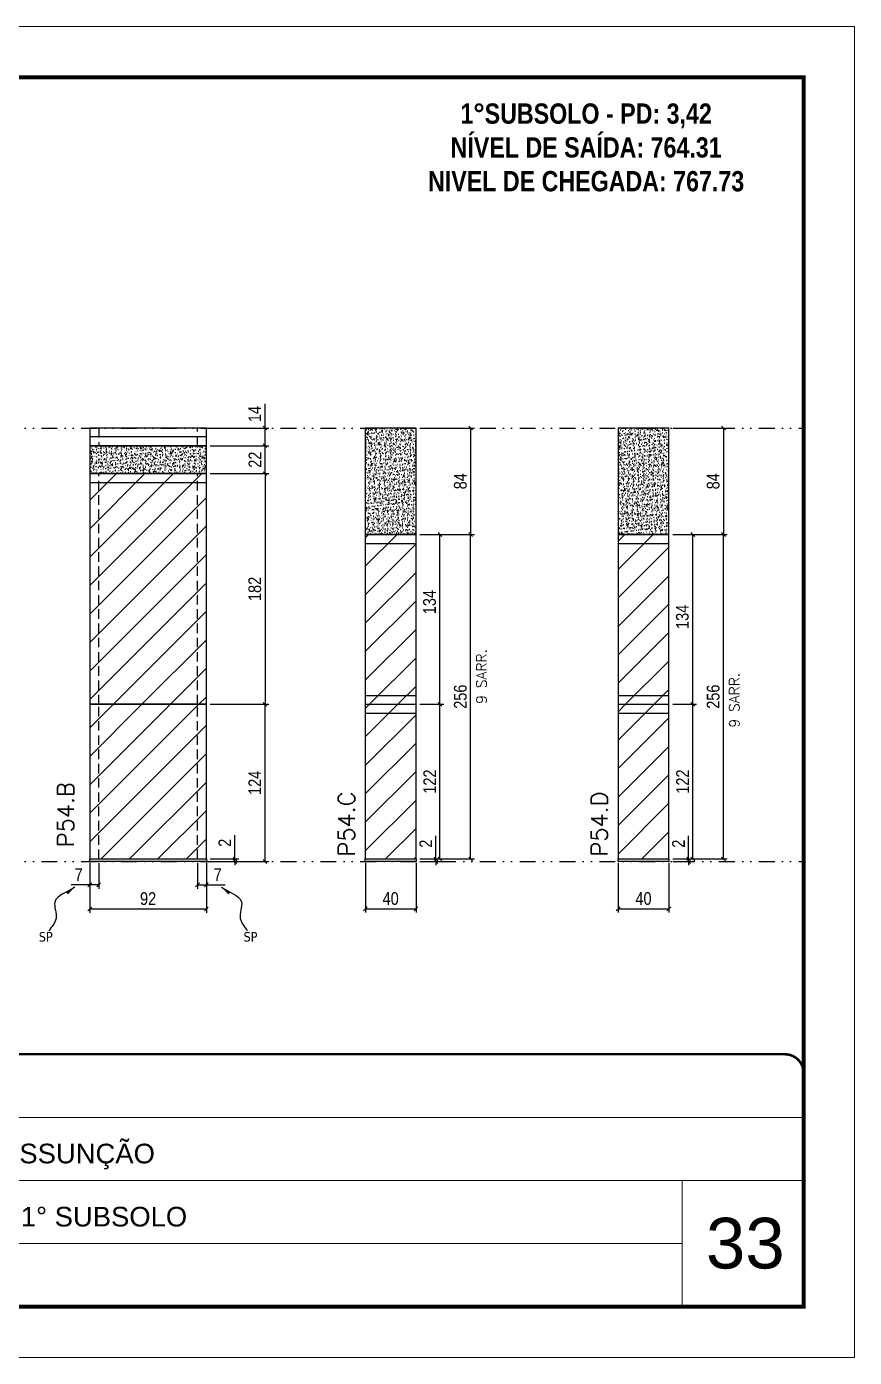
# Model space of a CAD drawing. Extents: x 2102 to 8383, y -13264 to 2718.
# Drawn here: x 2934 to 3587, y -7521 to -6471 of the extents above; entities that cross this region are included whole.
import ezdxf

# ---------------------------------------------------------------- set-up
doc = ezdxf.new("R2010")
doc.units = 0
for name, pattern in [('CONTINUO', [0]), ('DASHED', [0.75, 0.5, -0.25]), ('DIVIDE2', [0.625, 0.25, -0.125, 0, -0.125, 0, -0.125]), ('HIDDEN', [0.375, 0.25, -0.125])]:
    doc.linetypes.add(name, pattern=pattern)
for name, color, linetype, lineweight in [('CARIMBO', 255, 'Continuous', 9), ('Folhas', 255, 'Continuous', 9), ('Hachura', 251, 'Continuous', 9), ('SARRAFO DE PRESSAO', 251, 'DASHED', 9), ('Texto Seção', 7, 'Continuous', 15)]:
    doc.layers.add(name, color=color, linetype=linetype, lineweight=lineweight)
for name, color, linetype in [('COTA', 241, 'Continuous'), ('NOMENCLATURA', 7, 'Continuous'), ('Nível', 160, 'Continuous'), ('Painéis', 200, 'Continuous'), ('SARR_2.2x7', 40, 'Continuous'), ('Sarrafo de Pressão', 42, 'HIDDEN'), ('texto', 7, 'Continuous')]:
    doc.layers.add(name, color=color, linetype=linetype)
doc.styles.add('ARIAL', font='arial.ttf')
doc.styles.add('COTA TECNICA', font='techl___.ttf', dxfattribs={"height": 10})
doc.styles.add('COTA TECNICA-50', font='techl___.ttf', dxfattribs={"height": 10})
doc.styles.add('REGUA-120', font='ROMANS.shx', dxfattribs={"height": 15})
doc.styles.add('ROMANC', font='techb___.ttf', dxfattribs={"height": 2.5})
doc.styles.add('ROMANS', font='romans.shx')
doc.styles.get("Standard").update_dxf_attribs({"font": 'arial.ttf'})
doc.dimstyles.new('COTA PAINEL-50', dxfattribs={"dimtxt": 10, "dimasz": 3, "dimexe": 3, "dimexo": 3, "dimgap": 3, "dimtad": 1, "dimdec": 1, "dimzin": 12, "dimdsep": 46, "dimtxsty": 'COTA TECNICA-50', "dimblk1": 'OBLIQUE', "dimblk2": 'OBLIQUE', "dimsah": 1, "dimcen": 0.9, "dimclrd": 4, "dimclre": 4, "dimclrt": 240, "dimadec": 1, "dimazin": 3, "dimtfac": 1, "dimtdec": 1, "dimtmove": 0, "dimatfit": 3, "dimfxl": 1, "dimtolj": 1, "dimtzin": 12, "dimarcsym": 0})
doc.dimstyles.new('PAINEL', dxfattribs={"dimtxt": 10, "dimasz": 3, "dimexe": 3, "dimexo": 3, "dimgap": 3, "dimtad": 1, "dimdec": 1, "dimzin": 12, "dimdsep": 46, "dimtxsty": 'COTA TECNICA', "dimblk1": 'OBLIQUE', "dimblk2": 'OBLIQUE', "dimsah": 1, "dimcen": 0.9, "dimclrd": 4, "dimclre": 4, "dimclrt": 240, "dimadec": 1, "dimazin": 3, "dimtfac": 1, "dimtdec": 1, "dimtmove": 0, "dimatfit": 3, "dimfxl": 1, "dimtolj": 1, "dimtzin": 12, "dimarcsym": 0})
doc.dimstyles.get("Standard").update_dxf_attribs({"dimtxt": 0.18, "dimasz": 0.18, "dimexe": 0.18, "dimexo": 0.0625, "dimgap": 0.09, "dimtad": 0, "dimtih": 1, "dimtoh": 1, "dimdec": 4, "dimzin": 0, "dimdsep": 46, "dimtxsty": 'Standard', "dimcen": 0.09, "dimadec": 0, "dimazin": 0, "dimtfac": 1, "dimtdec": 4, "dimtofl": 0, "dimtmove": 0, "dimatfit": 3, "dimfxl": 1, "dimtolj": 1, "dimtzin": 0, "dimarcsym": 0})
pattern_1 = [(45, (-128503.716, -32522.603), (-11.2253202, 11.2253202), [])]

# ---------------------------------------------------------------- blocks, each defined once
blk = doc.blocks.new('9999999999')
at = {"color": 30, "linetype": 'CONTINUO'}
for p, q in [((98564.6, 34379.6), (99584, 34379.6)), ((98564.6, 34329.8), (99488, 34329.8)), ((99584, 34329.8), (99488, 34329.8)), ((99488, 34329.8), (99488, 34230.2)), ((98564.6, 34280), (99488, 34280))]:
    blk.add_line(p, q, dxfattribs=at)
at = {"color": 30, "linetype": 'CONTINUO', "const_width": 2}
blk.add_lwpolyline([(99584, 34230.2), (99584, 34414.4, 0.414214), (99569, 34429.4), (98229, 34429.4, 0.414214), (98214, 34414.4), (98214, 34245.2, 0.414214), (98229, 34230.2), (99584, 34230.2)], format="xyb", dxfattribs=at)
at = {"layer": 'Folhas'}
blk.add_lwpolyline([(98139, 34190.2), (99624, 34190.2), (99624, 35240.2), (98139, 35240.2)], close=True, dxfattribs=at)
at = {"layer": 'Folhas', "color": 30, "const_width": 3}
blk.add_lwpolyline([(98214, 34230.2), (99584, 34230.2), (99584, 35200.2), (98214, 35200.2)], close=True, dxfattribs=at)
at = {"color": 7, "linetype": 'Continuous', "ltscale": 5, "style": 'ARIAL'}
for s, p in [('HOSPITAL ASSUNÇÃO', (98837.7, 34343.3)), ('TRECHO 3 - 1° SUBSOLO', (98837.7, 34293.5))]:
    blk.add_text(s, height=15.483, dxfattribs=at).set_placement(p)
blk = doc.blocks.new('_Oblique')
at = {"color": 0, "linetype": 'ByBlock', "lineweight": -2}
blk.add_line((-0.5, -0.5), (0.5, 0.5), dxfattribs=at)
blk = doc.blocks.new('*D334')
at = {"layer": 'COTA', "color": 4, "lineweight": -2, "transparency": 16777216}
for p, q in [((2984, -7130.7), (2984, -7170.2)), ((3076, -7130.7), (3076, -7170.2)), ((2984, -7167.2), (3076, -7167.2))]:
    blk.add_line(p, q, dxfattribs=at)
at = {"layer": 'Defpoints', "color": 0, "transparency": 16777216}
for p in [(2984, -7127.7), (3076, -7127.7), (3076, -7167.2)]:
    blk.add_point(p, dxfattribs=at)
at = {"layer": 'COTA', "color": 4, "lineweight": -2, "transparency": 16777216, "xscale": 3, "yscale": 3, "zscale": 3, "rotation": 180}
blk.add_blockref('_Oblique', (2984, -7167.2), dxfattribs=at)
at = {"layer": 'COTA', "color": 4, "lineweight": -2, "transparency": 16777216, "xscale": 3, "yscale": 3, "zscale": 3}
blk.add_blockref('_Oblique', (3076, -7167.2), dxfattribs=at)
at = {"layer": 'COTA', "color": 240, "transparency": 16777216, "insert": (3030, -7159.1), "char_height": 10, "attachment_point": 5, "style": 'COTA TECNICA'}
blk.add_mtext('\\A1;92', dxfattribs=at)
blk = doc.blocks.new('*D335')
at = {"layer": 'COTA', "color": 4, "lineweight": -2, "transparency": 16777216}
for p, q in [((3079, -6801.7), (3125.3, -6801.7)), ((3122.3, -6823.7), (3122.3, -6801.7)), ((3079, -6823.7), (3125.3, -6823.7))]:
    blk.add_line(p, q, dxfattribs=at)
at = {"layer": 'Defpoints', "color": 0, "transparency": 16777216}
for p in [(3076, -6801.7), (3122.3, -6801.7), (3076, -6823.7)]:
    blk.add_point(p, dxfattribs=at)
at = {"layer": 'COTA', "color": 4, "lineweight": -2, "transparency": 16777216, "xscale": 3, "yscale": 3, "zscale": 3}
for p, rotation in [((3122.3, -6801.7), 90), ((3122.3, -6823.7), 270)]:
    blk.add_blockref('_Oblique', p, dxfattribs=dict(at, rotation=rotation))
at = {"layer": 'COTA', "color": 240, "transparency": 16777216, "insert": (3114.3, -6812.7), "char_height": 10, "attachment_point": 5, "rotation": 90, "style": 'COTA TECNICA'}
blk.add_mtext('\\A1;22', dxfattribs=at)
blk = doc.blocks.new('*D309')
at = {"layer": 'COTA', "color": 4, "lineweight": -2, "transparency": 16777216}
for p, q in [((2984, -7132.7), (2984, -7151.2)), ((2991, -7130.7), (2991, -7151.2)), ((2984, -7148.2), (2969.3, -7148.2)), ((2991, -7148.2), (2984, -7148.2))]:
    blk.add_line(p, q, dxfattribs=at)
at = {"layer": 'Defpoints', "color": 0, "transparency": 16777216}
for p in [(2991, -7127.7), (2984, -7129.7), (2984, -7148.2)]:
    blk.add_point(p, dxfattribs=at)
at = {"layer": 'COTA', "color": 4, "lineweight": -2, "transparency": 16777216, "xscale": 3, "yscale": 3, "zscale": 3, "rotation": 180}
blk.add_blockref('_Oblique', (2984, -7148.2), dxfattribs=at)
at = {"layer": 'COTA', "color": 4, "lineweight": -2, "transparency": 16777216, "xscale": 3, "yscale": 3, "zscale": 3}
blk.add_blockref('_Oblique', (2991, -7148.2), dxfattribs=at)
at = {"layer": 'COTA', "color": 240, "transparency": 16777216, "insert": (2975.2, -7140.2), "char_height": 10, "attachment_point": 5, "style": 'COTA TECNICA-50'}
blk.add_mtext('\\A1;7', dxfattribs=at)
blk = doc.blocks.new('*D310')
at = {"layer": 'COTA', "color": 4, "lineweight": -2, "transparency": 16777216}
for p, q in [((3069, -7130.7), (3069, -7151.2)), ((3076, -7132.7), (3076, -7151.2)), ((3069, -7148.2), (3076, -7148.2)), ((3076, -7148.2), (3090.8, -7148.2))]:
    blk.add_line(p, q, dxfattribs=at)
at = {"layer": 'Defpoints', "color": 0, "transparency": 16777216}
for p in [(3069, -7127.7), (3076, -7129.7), (3076, -7148.2)]:
    blk.add_point(p, dxfattribs=at)
at = {"layer": 'COTA', "color": 4, "lineweight": -2, "transparency": 16777216, "xscale": 3, "yscale": 3, "zscale": 3, "rotation": 180}
blk.add_blockref('_Oblique', (3069, -7148.2), dxfattribs=at)
at = {"layer": 'COTA', "color": 4, "lineweight": -2, "transparency": 16777216, "xscale": 3, "yscale": 3, "zscale": 3}
blk.add_blockref('_Oblique', (3076, -7148.2), dxfattribs=at)
at = {"layer": 'COTA', "color": 240, "transparency": 16777216, "insert": (3084.9, -7140.2), "char_height": 10, "attachment_point": 5, "style": 'COTA TECNICA-50'}
blk.add_mtext('\\A1;7', dxfattribs=at)
blk = doc.blocks.new('*D311')
at = {"layer": 'COTA', "color": 4, "lineweight": -2, "transparency": 16777216}
for p, q in [((3079, -7005.7), (3125.3, -7005.7)), ((3122.3, -7129.7), (3122.3, -7005.7)), ((3079, -7129.7), (3125.3, -7129.7))]:
    blk.add_line(p, q, dxfattribs=at)
at = {"layer": 'Defpoints', "color": 0, "transparency": 16777216}
for p in [(3076, -7005.7), (3122.3, -7005.7), (3076, -7129.7)]:
    blk.add_point(p, dxfattribs=at)
at = {"layer": 'COTA', "color": 4, "lineweight": -2, "transparency": 16777216, "xscale": 3, "yscale": 3, "zscale": 3}
for p, rotation in [((3122.3, -7005.7), 90), ((3122.3, -7129.7), 270)]:
    blk.add_blockref('_Oblique', p, dxfattribs=dict(at, rotation=rotation))
at = {"layer": 'COTA', "color": 240, "transparency": 16777216, "insert": (3114.2, -7067.7), "char_height": 10, "attachment_point": 5, "rotation": 90, "style": 'COTA TECNICA-50'}
blk.add_mtext('\\A1;124', dxfattribs=at)
blk = doc.blocks.new('*D312')
at = {"layer": 'COTA', "color": 4, "lineweight": -2, "transparency": 16777216}
for p, q in [((3098.5, -7127.7), (3098.5, -7108.9)), ((3079, -7127.7), (3101.5, -7127.7)), ((3098.5, -7129.7), (3098.5, -7127.7)), ((3079, -7129.7), (3101.5, -7129.7)), ((3098.5, -7129.7), (3098.5, -7132.7))]:
    blk.add_line(p, q, dxfattribs=at)
at = {"layer": 'Defpoints', "color": 0, "transparency": 16777216}
for p in [(3076, -7127.7), (3076, -7129.7), (3098.5, -7129.7)]:
    blk.add_point(p, dxfattribs=at)
at = {"layer": 'COTA', "color": 4, "lineweight": -2, "transparency": 16777216, "xscale": 3, "yscale": 3, "zscale": 3}
for p, rotation in [((3098.5, -7127.7), 270), ((3098.5, -7129.7), 90)]:
    blk.add_blockref('_Oblique', p, dxfattribs=dict(at, rotation=rotation))
at = {"layer": 'COTA', "color": 240, "transparency": 16777216, "insert": (3090.5, -7115), "char_height": 10, "attachment_point": 5, "rotation": 90, "style": 'COTA TECNICA-50'}
blk.add_mtext('\\A1;2', dxfattribs=at)
blk = doc.blocks.new('*D313')
at = {"layer": 'COTA', "color": 4, "linetype": 'ByBlock', "lineweight": -2, "transparency": 16777216}
for p, q in [((3079, -6823.7), (3125.3, -6823.7)), ((3122.3, -6823.7), (3122.3, -7005.7)), ((3079, -7005.7), (3125.3, -7005.7))]:
    blk.add_line(p, q, dxfattribs=at)
at = {"layer": 'Defpoints', "color": 0, "linetype": 'ByBlock', "transparency": 16777216}
for p in [(3076, -6823.7), (3076, -7005.7), (3122.3, -7005.7)]:
    blk.add_point(p, dxfattribs=at)
at = {"layer": 'COTA', "color": 4, "linetype": 'ByBlock', "lineweight": -2, "transparency": 16777216, "xscale": 3, "yscale": 3, "zscale": 3}
for p, rotation in [((3122.3, -6823.7), 90), ((3122.3, -7005.7), 270)]:
    blk.add_blockref('_Oblique', p, dxfattribs=dict(at, rotation=rotation))
at = {"layer": 'COTA', "color": 240, "linetype": 'ByBlock', "transparency": 16777216, "insert": (3114.2, -6914.7), "char_height": 10, "attachment_point": 5, "rotation": 90, "style": 'COTA TECNICA'}
blk.add_mtext('\\A1;182', dxfattribs=at)
blk = doc.blocks.new('*D314')
at = {"layer": 'COTA', "color": 4, "lineweight": -2, "transparency": 16777216}
for p, q in [((3201.4, -7130.7), (3201.4, -7170.1)), ((3241.4, -7130.7), (3241.4, -7170.1)), ((3201.4, -7167.1), (3241.4, -7167.1))]:
    blk.add_line(p, q, dxfattribs=at)
at = {"layer": 'Defpoints', "color": 0, "transparency": 16777216}
for p in [(3201.4, -7127.7), (3241.4, -7127.7), (3241.4, -7167.1)]:
    blk.add_point(p, dxfattribs=at)
at = {"layer": 'COTA', "color": 4, "lineweight": -2, "transparency": 16777216, "xscale": 3, "yscale": 3, "zscale": 3, "rotation": 180}
blk.add_blockref('_Oblique', (3201.4, -7167.1), dxfattribs=at)
at = {"layer": 'COTA', "color": 4, "lineweight": -2, "transparency": 16777216, "xscale": 3, "yscale": 3, "zscale": 3}
blk.add_blockref('_Oblique', (3241.4, -7167.1), dxfattribs=at)
at = {"layer": 'COTA', "color": 240, "transparency": 16777216, "insert": (3221.4, -7159), "char_height": 10, "attachment_point": 5, "style": 'COTA TECNICA'}
blk.add_mtext('\\A1;40', dxfattribs=at)
blk = doc.blocks.new('*D315')
at = {"layer": 'COTA', "color": 4, "lineweight": -2, "transparency": 16777216}
for p, q in [((3257.1, -7127.7), (3257.1, -7109.6)), ((3244.4, -7127.7), (3260.1, -7127.7)), ((3257.1, -7129.7), (3257.1, -7127.7)), ((3244.4, -7129.7), (3260.1, -7129.7)), ((3257.1, -7129.7), (3257.1, -7132.7))]:
    blk.add_line(p, q, dxfattribs=at)
at = {"layer": 'Defpoints', "color": 0, "transparency": 16777216}
for p in [(3241.4, -7127.7), (3257.1, -7127.7), (3241.4, -7129.7)]:
    blk.add_point(p, dxfattribs=at)
at = {"layer": 'COTA', "color": 4, "lineweight": -2, "transparency": 16777216, "xscale": 3, "yscale": 3, "zscale": 3}
for p, rotation in [((3257.1, -7127.7), 270), ((3257.1, -7129.7), 90)]:
    blk.add_blockref('_Oblique', p, dxfattribs=dict(at, rotation=rotation))
at = {"layer": 'COTA', "color": 240, "transparency": 16777216, "insert": (3249.1, -7115.7), "char_height": 10, "attachment_point": 5, "rotation": 90, "style": 'COTA TECNICA-50'}
blk.add_mtext('\\A1;2', dxfattribs=at)
blk = doc.blocks.new('*D1063')
at = {"layer": 'COTA', "color": 4, "linetype": 'ByBlock', "lineweight": -2, "transparency": 16777216}
for p, q in [((3244.4, -6787.7), (3287.5, -6787.7)), ((3284.5, -6787.7), (3284.5, -6871.7)), ((3244.4, -6871.7), (3287.5, -6871.7))]:
    blk.add_line(p, q, dxfattribs=at)
at = {"layer": 'Defpoints', "color": 0, "linetype": 'ByBlock', "transparency": 16777216}
for p in [(3241.4, -6787.7), (3241.4, -6871.7), (3284.5, -6871.7)]:
    blk.add_point(p, dxfattribs=at)
at = {"layer": 'COTA', "color": 4, "linetype": 'ByBlock', "lineweight": -2, "transparency": 16777216, "xscale": 3, "yscale": 3, "zscale": 3}
for p, rotation in [((3284.5, -6787.7), 90), ((3284.5, -6871.7), 270)]:
    blk.add_blockref('_Oblique', p, dxfattribs=dict(at, rotation=rotation))
at = {"layer": 'COTA', "color": 240, "linetype": 'ByBlock', "transparency": 16777216, "insert": (3276.4, -6829.7), "char_height": 10, "attachment_point": 5, "rotation": 90, "style": 'COTA TECNICA'}
blk.add_mtext('\\A1;84', dxfattribs=at)
blk = doc.blocks.new('*D1064')
at = {"layer": 'COTA', "color": 4, "linetype": 'ByBlock', "lineweight": -2, "transparency": 16777216}
for p, q in [((3244.4, -6871.7), (3287.5, -6871.7)), ((3284.5, -7127.7), (3284.5, -6871.7)), ((3244.4, -7127.7), (3287.5, -7127.7))]:
    blk.add_line(p, q, dxfattribs=at)
at = {"layer": 'Defpoints', "color": 0, "linetype": 'ByBlock', "transparency": 16777216}
for p in [(3241.4, -6871.7), (3284.5, -6871.7), (3241.4, -7127.7)]:
    blk.add_point(p, dxfattribs=at)
at = {"layer": 'COTA', "color": 4, "linetype": 'ByBlock', "lineweight": -2, "transparency": 16777216, "xscale": 3, "yscale": 3, "zscale": 3}
for p, rotation in [((3284.5, -6871.7), 90), ((3284.5, -7127.7), 270)]:
    blk.add_blockref('_Oblique', p, dxfattribs=dict(at, rotation=rotation))
at = {"layer": 'COTA', "color": 240, "linetype": 'ByBlock', "transparency": 16777216, "insert": (3276.4, -6999.7), "char_height": 10, "attachment_point": 5, "rotation": 90, "style": 'COTA TECNICA'}
blk.add_mtext('\\A1;256', dxfattribs=at)
blk = doc.blocks.new('*D1065')
at = {"layer": 'COTA', "color": 4, "linetype": 'ByBlock', "lineweight": -2, "transparency": 16777216}
for p, q in [((3244.4, -7005.7), (3263.3, -7005.7)), ((3260.3, -7127.7), (3260.3, -7005.7)), ((3244.4, -7127.7), (3263.3, -7127.7))]:
    blk.add_line(p, q, dxfattribs=at)
at = {"layer": 'Defpoints', "color": 0, "linetype": 'ByBlock', "transparency": 16777216}
for p in [(3241.4, -7005.7), (3260.3, -7005.7), (3241.4, -7127.7)]:
    blk.add_point(p, dxfattribs=at)
at = {"layer": 'COTA', "color": 4, "linetype": 'ByBlock', "lineweight": -2, "transparency": 16777216, "xscale": 3, "yscale": 3, "zscale": 3}
for p, rotation in [((3260.3, -7005.7), 90), ((3260.3, -7127.7), 270)]:
    blk.add_blockref('_Oblique', p, dxfattribs=dict(at, rotation=rotation))
at = {"layer": 'COTA', "color": 240, "linetype": 'ByBlock', "transparency": 16777216, "insert": (3252.2, -7066.7), "char_height": 10, "attachment_point": 5, "rotation": 90, "style": 'COTA TECNICA'}
blk.add_mtext('\\A1;122', dxfattribs=at)
blk = doc.blocks.new('*D1066')
at = {"layer": 'COTA', "color": 4, "linetype": 'ByBlock', "lineweight": -2, "transparency": 16777216}
for p, q in [((3244.4, -6871.7), (3263.3, -6871.7)), ((3260.3, -7005.7), (3260.3, -6871.7)), ((3244.4, -7005.7), (3263.3, -7005.7))]:
    blk.add_line(p, q, dxfattribs=at)
at = {"layer": 'Defpoints', "color": 0, "linetype": 'ByBlock', "transparency": 16777216}
for p in [(3241.4, -6871.7), (3260.3, -6871.7), (3241.4, -7005.7)]:
    blk.add_point(p, dxfattribs=at)
at = {"layer": 'COTA', "color": 4, "linetype": 'ByBlock', "lineweight": -2, "transparency": 16777216, "xscale": 3, "yscale": 3, "zscale": 3}
for p, rotation in [((3260.3, -6871.7), 90), ((3260.3, -7005.7), 270)]:
    blk.add_blockref('_Oblique', p, dxfattribs=dict(at, rotation=rotation))
at = {"layer": 'COTA', "color": 240, "linetype": 'ByBlock', "transparency": 16777216, "insert": (3252.1, -6925.1), "char_height": 10, "attachment_point": 5, "rotation": 90, "style": 'COTA TECNICA'}
blk.add_mtext('\\A1;134', dxfattribs=at)
blk = doc.blocks.new('*D316')
at = {"layer": 'COTA', "color": 4, "lineweight": -2, "transparency": 16777216}
for p, q in [((3400.9, -7130.7), (3400.9, -7170.1)), ((3440.9, -7130.7), (3440.9, -7170.1)), ((3400.9, -7167.1), (3440.9, -7167.1))]:
    blk.add_line(p, q, dxfattribs=at)
at = {"layer": 'Defpoints', "color": 0, "transparency": 16777216}
for p in [(3400.9, -7127.7), (3440.9, -7127.7), (3440.9, -7167.1)]:
    blk.add_point(p, dxfattribs=at)
at = {"layer": 'COTA', "color": 4, "lineweight": -2, "transparency": 16777216, "xscale": 3, "yscale": 3, "zscale": 3, "rotation": 180}
blk.add_blockref('_Oblique', (3400.9, -7167.1), dxfattribs=at)
at = {"layer": 'COTA', "color": 4, "lineweight": -2, "transparency": 16777216, "xscale": 3, "yscale": 3, "zscale": 3}
blk.add_blockref('_Oblique', (3440.9, -7167.1), dxfattribs=at)
at = {"layer": 'COTA', "color": 240, "transparency": 16777216, "insert": (3420.9, -7159), "char_height": 10, "attachment_point": 5, "style": 'COTA TECNICA'}
blk.add_mtext('\\A1;40', dxfattribs=at)
blk = doc.blocks.new('*D317')
at = {"layer": 'COTA', "color": 4, "lineweight": -2, "transparency": 16777216}
for p, q in [((3456.5, -7127.7), (3456.5, -7109.6)), ((3443.9, -7127.7), (3459.5, -7127.7)), ((3456.5, -7129.7), (3456.5, -7127.7)), ((3443.9, -7129.7), (3459.5, -7129.7)), ((3456.5, -7129.7), (3456.5, -7132.7))]:
    blk.add_line(p, q, dxfattribs=at)
at = {"layer": 'Defpoints', "color": 0, "transparency": 16777216}
for p in [(3440.9, -7127.7), (3456.5, -7127.7), (3440.9, -7129.7)]:
    blk.add_point(p, dxfattribs=at)
at = {"layer": 'COTA', "color": 4, "lineweight": -2, "transparency": 16777216, "xscale": 3, "yscale": 3, "zscale": 3}
for p, rotation in [((3456.5, -7127.7), 270), ((3456.5, -7129.7), 90)]:
    blk.add_blockref('_Oblique', p, dxfattribs=dict(at, rotation=rotation))
at = {"layer": 'COTA', "color": 240, "transparency": 16777216, "insert": (3448.5, -7115.7), "char_height": 10, "attachment_point": 5, "rotation": 90, "style": 'COTA TECNICA-50'}
blk.add_mtext('\\A1;2', dxfattribs=at)
blk = doc.blocks.new('*D1067')
at = {"layer": 'COTA', "color": 4, "linetype": 'ByBlock', "lineweight": -2, "transparency": 16777216}
for p, q in [((3443.9, -6787.7), (3487, -6787.7)), ((3484, -6787.7), (3484, -6871.7)), ((3443.9, -6871.7), (3487, -6871.7))]:
    blk.add_line(p, q, dxfattribs=at)
at = {"layer": 'Defpoints', "color": 0, "linetype": 'ByBlock', "transparency": 16777216}
for p in [(3440.9, -6787.7), (3440.9, -6871.7), (3484, -6871.7)]:
    blk.add_point(p, dxfattribs=at)
at = {"layer": 'COTA', "color": 4, "linetype": 'ByBlock', "lineweight": -2, "transparency": 16777216, "xscale": 3, "yscale": 3, "zscale": 3}
for p, rotation in [((3484, -6787.7), 90), ((3484, -6871.7), 270)]:
    blk.add_blockref('_Oblique', p, dxfattribs=dict(at, rotation=rotation))
at = {"layer": 'COTA', "color": 240, "linetype": 'ByBlock', "transparency": 16777216, "insert": (3475.9, -6829.7), "char_height": 10, "attachment_point": 5, "rotation": 90, "style": 'COTA TECNICA'}
blk.add_mtext('\\A1;84', dxfattribs=at)
blk = doc.blocks.new('*D1068')
at = {"layer": 'COTA', "color": 4, "linetype": 'ByBlock', "lineweight": -2, "transparency": 16777216}
for p, q in [((3443.9, -6871.7), (3487, -6871.7)), ((3484, -7127.7), (3484, -6871.7)), ((3443.9, -7127.7), (3487, -7127.7))]:
    blk.add_line(p, q, dxfattribs=at)
at = {"layer": 'Defpoints', "color": 0, "linetype": 'ByBlock', "transparency": 16777216}
for p in [(3440.9, -6871.7), (3484, -6871.7), (3440.9, -7127.7)]:
    blk.add_point(p, dxfattribs=at)
at = {"layer": 'COTA', "color": 4, "linetype": 'ByBlock', "lineweight": -2, "transparency": 16777216, "xscale": 3, "yscale": 3, "zscale": 3}
for p, rotation in [((3484, -6871.7), 90), ((3484, -7127.7), 270)]:
    blk.add_blockref('_Oblique', p, dxfattribs=dict(at, rotation=rotation))
at = {"layer": 'COTA', "color": 240, "linetype": 'ByBlock', "transparency": 16777216, "insert": (3475.9, -6999.7), "char_height": 10, "attachment_point": 5, "rotation": 90, "style": 'COTA TECNICA'}
blk.add_mtext('\\A1;256', dxfattribs=at)
blk = doc.blocks.new('*D1069')
at = {"layer": 'COTA', "color": 4, "linetype": 'ByBlock', "lineweight": -2, "transparency": 16777216}
for p, q in [((3443.9, -7005.7), (3462.8, -7005.7)), ((3459.8, -7127.7), (3459.8, -7005.7)), ((3443.9, -7127.7), (3462.8, -7127.7))]:
    blk.add_line(p, q, dxfattribs=at)
at = {"layer": 'Defpoints', "color": 0, "linetype": 'ByBlock', "transparency": 16777216}
for p in [(3440.9, -7005.7), (3459.8, -7005.7), (3440.9, -7127.7)]:
    blk.add_point(p, dxfattribs=at)
at = {"layer": 'COTA', "color": 4, "linetype": 'ByBlock', "lineweight": -2, "transparency": 16777216, "xscale": 3, "yscale": 3, "zscale": 3}
for p, rotation in [((3459.8, -7005.7), 90), ((3459.8, -7127.7), 270)]:
    blk.add_blockref('_Oblique', p, dxfattribs=dict(at, rotation=rotation))
at = {"layer": 'COTA', "color": 240, "linetype": 'ByBlock', "transparency": 16777216, "insert": (3451.7, -7066.7), "char_height": 10, "attachment_point": 5, "rotation": 90, "style": 'COTA TECNICA'}
blk.add_mtext('\\A1;122', dxfattribs=at)
blk = doc.blocks.new('*D1070')
at = {"layer": 'COTA', "color": 4, "linetype": 'ByBlock', "lineweight": -2, "transparency": 16777216}
for p, q in [((3443.9, -6871.7), (3462.8, -6871.7)), ((3459.8, -7005.7), (3459.8, -6871.7)), ((3443.9, -7005.7), (3462.8, -7005.7))]:
    blk.add_line(p, q, dxfattribs=at)
at = {"layer": 'Defpoints', "color": 0, "linetype": 'ByBlock', "transparency": 16777216}
for p in [(3440.9, -6871.7), (3459.8, -6871.7), (3440.9, -7005.7)]:
    blk.add_point(p, dxfattribs=at)
at = {"layer": 'COTA', "color": 4, "linetype": 'ByBlock', "lineweight": -2, "transparency": 16777216, "xscale": 3, "yscale": 3, "zscale": 3}
for p, rotation in [((3459.8, -6871.7), 90), ((3459.8, -7005.7), 270)]:
    blk.add_blockref('_Oblique', p, dxfattribs=dict(at, rotation=rotation))
at = {"layer": 'COTA', "color": 240, "linetype": 'ByBlock', "transparency": 16777216, "insert": (3451.6, -6936.7), "char_height": 10, "attachment_point": 5, "rotation": 90, "style": 'COTA TECNICA'}
blk.add_mtext('\\A1;134', dxfattribs=at)
blk = doc.blocks.new('*D246')
at = {"layer": 'COTA', "color": 4, "linetype": 'ByBlock', "lineweight": -2, "transparency": 16777216}
for p, q in [((3122.3, -6787.7), (3122.3, -6768.6)), ((3079, -6787.7), (3125.3, -6787.7)), ((3122.3, -6801.7), (3122.3, -6787.7)), ((3079, -6801.7), (3125.3, -6801.7))]:
    blk.add_line(p, q, dxfattribs=at)
at = {"layer": 'Defpoints', "color": 0, "linetype": 'ByBlock', "transparency": 16777216}
for p in [(3076, -6787.7), (3122.3, -6787.7), (3076, -6801.7)]:
    blk.add_point(p, dxfattribs=at)
at = {"layer": 'COTA', "color": 4, "linetype": 'ByBlock', "lineweight": -2, "transparency": 16777216, "xscale": 3, "yscale": 3, "zscale": 3}
for p, rotation in [((3122.3, -6787.7), 90), ((3122.3, -6801.7), 270)]:
    blk.add_blockref('_Oblique', p, dxfattribs=dict(at, rotation=rotation))
at = {"layer": 'COTA', "color": 240, "linetype": 'ByBlock', "transparency": 16777216, "insert": (3114.2, -6776.7), "char_height": 10, "attachment_point": 5, "rotation": 90, "style": 'COTA TECNICA'}
blk.add_mtext('\\A1;14', dxfattribs=at)

msp = doc.modelspace()

# ---------------------------------------------------------------- hatches: boundary and pattern name
at = {"layer": 'COTA', "linetype": 'ByBlock'}
h = msp.add_hatch(dxfattribs=at)
h.set_pattern_fill('AR-CONC', color=256, scale=0.03)
h.set_pattern_definition([(50, (-128507.708, -36003.128), (5.46554007, -0.47817257), [0.5715, -6.2865]), (355, (-128507.708, -36003.128), (-1.05730264, 5.73170536), [0.4572, -5.02921753]), (100.4514447, (-128507.2525, -36003.168), (4.40823741, 5.25353256), [0.48570026, -5.34270734]), (46.1842, (-128507.708, -36001.604), (8.13237123, -1.26126984), [0.85725, -9.42975]), (96.6355576, (-128507.03, -36001.709), (7.122124, 7.42278374), [0.7285507, -8.01406824]), (351.184151, (-128507.708, -36001.604), (7.122124, 7.42278374), [0.685799, -7.54379196]), (21, (-128506.946, -36001.985), (4.54843174, -3.06795595), [0.5715, -6.2865]), (326, (-128506.946, -36001.985), (1.85406085, 5.52563898), [0.4572, -5.0292]), (71.451445, (-128506.567, -36002.2406), (6.40249258, 2.45768307), [0.48570026, -5.34269813]), (37.5, (-128507.708, -36003.128), (0.092658098, 2.536651166), [0, -4.96824, 0, -5.1054, 0, -5.04825]), (7.5, (-128507.708, -36003.128), (2.004589875, 3.005417245), [0, -2.91084, 0, -4.85394, 0, -1.92405]), (327.5, (-128509.4072, -36003.128), (4.067717855, -0.17186232), [0, -1.905, 0, -5.9436, 0, -7.8867]), (317.5, (-128510.1692, -36003.128), (4.44387544, 0.76279473), [0, -2.4765, 0, -3.94716, 0, -5.6007])])
h.paths.add_polyline_path([(3201.39, -6871.72), (3241.39, -6871.72), (3241.39, -6787.72), (3201.39, -6787.72)])
h = msp.add_hatch(dxfattribs=at)
h.set_pattern_fill('AR-CONC', color=256, scale=0.03)
h.set_pattern_definition([(50, (-128308.2067, -36023.128), (5.46554007, -0.47817257), [0.5715, -6.2865]), (355, (-128308.2067, -36023.128), (-1.05730264, 5.73170536), [0.4572, -5.02921753]), (100.4514447, (-128307.751, -36023.168), (4.40823741, 5.25353256), [0.48570026, -5.34270734]), (46.1842, (-128308.207, -36021.604), (8.13237123, -1.26126984), [0.85725, -9.42975]), (96.6355576, (-128307.529, -36021.709), (7.122124, 7.42278374), [0.7285507, -8.01406824]), (351.184151, (-128308.207, -36021.604), (7.122124, 7.42278374), [0.685799, -7.54379196]), (21, (-128307.4447, -36021.985), (4.54843174, -3.06795595), [0.5715, -6.2865]), (326, (-128307.4447, -36021.985), (1.85406085, 5.52563898), [0.4572, -5.0292]), (71.451445, (-128307.0656, -36022.2406), (6.40249258, 2.45768307), [0.48570026, -5.34269813]), (37.5, (-128308.2067, -36023.128), (0.092658098, 2.536651166), [0, -4.96824, 0, -5.1054, 0, -5.04825]), (7.5, (-128308.2067, -36023.128), (2.004589875, 3.005417245), [0, -2.91084, 0, -4.85394, 0, -1.92405]), (327.5, (-128309.906, -36023.128), (4.067717855, -0.17186232), [0, -1.905, 0, -5.9436, 0, -7.8867]), (317.5, (-128310.668, -36023.128), (4.44387544, 0.76279473), [0, -2.4765, 0, -3.94716, 0, -5.6007])])
h.paths.add_polyline_path([(3400.89, -6871.72), (3440.89, -6871.72), (3440.89, -6787.72), (3400.89, -6787.72)])
h = msp.add_hatch(dxfattribs=at)
h.set_pattern_fill('AR-CONC', color=256, scale=0.03)
h.set_pattern_definition([(50, (-128427.7586, -35979.128), (5.46554007, -0.47817257), [0.5715, -6.2865]), (355, (-128427.7586, -35979.128), (-1.05730264, 5.73170536), [0.4572, -5.02921753]), (100.4514447, (-128427.303, -35979.168), (4.40823741, 5.25353256), [0.48570026, -5.34270734]), (46.1842, (-128427.7586, -35977.604), (8.13237123, -1.26126984), [0.85725, -9.42975]), (96.6355576, (-128427.081, -35977.709), (7.122124, 7.42278374), [0.7285507, -8.01406824]), (351.184151, (-128427.759, -35977.604), (7.122124, 7.42278374), [0.685799, -7.54379196]), (21, (-128426.9966, -35977.985), (4.54843174, -3.06795595), [0.5715, -6.2865]), (326, (-128426.9966, -35977.985), (1.85406085, 5.52563898), [0.4572, -5.0292]), (71.451445, (-128426.6176, -35978.2406), (6.40249258, 2.45768307), [0.48570026, -5.34269813]), (37.5, (-128427.7586, -35979.128), (0.092658098, 2.536651166), [0, -4.96824, 0, -5.1054, 0, -5.04825]), (7.5, (-128427.7586, -35979.128), (2.004589875, 3.005417245), [0, -2.91084, 0, -4.85394, 0, -1.92405]), (327.5, (-128429.4579, -35979.128), (4.067717855, -0.17186232), [0, -1.905, 0, -5.9436, 0, -7.8867]), (317.5, (-128430.22, -35979.128), (4.44387544, 0.76279473), [0, -2.4765, 0, -3.94716, 0, -5.6007])])
h.paths.add_polyline_path([(2984.02, -6823.72), (3076.02, -6823.72), (3076.02, -6801.72), (2984.02, -6801.72)])
at = {"layer": 'Hachura', "linetype": 'ByBlock'}
h = msp.add_hatch(dxfattribs=at)
h.set_pattern_fill('ANSI31', color=256, scale=5)
h.set_pattern_definition(pattern_1)
h.paths.add_polyline_path([(3076.02, -6823.72), (2984.02, -6823.72), (2984.02, -7005.72), (3076.02, -7005.72)])
h = msp.add_hatch(dxfattribs=at)
h.set_pattern_fill('ANSI31', color=256, scale=5)
h.set_pattern_definition(pattern_1)
h.paths.add_polyline_path([(3241.39, -6871.72), (3201.39, -6871.72), (3201.39, -7005.72), (3241.39, -7005.72)])
h = msp.add_hatch(dxfattribs=at)
h.set_pattern_fill('ANSI31', color=256, scale=5)
h.set_pattern_definition(pattern_1)
h.paths.add_polyline_path([(3400.89, -7005.72), (3440.89, -7005.72), (3440.89, -6871.72), (3400.89, -6871.72)])
h = msp.add_hatch(dxfattribs=at)
h.set_pattern_fill('ANSI31', color=256, scale=5)
h.set_pattern_definition(pattern_1)
h.paths.add_polyline_path([(3076.02, -7005.72), (2984.02, -7005.72), (2984.02, -7127.72), (3076.02, -7127.72)])
h = msp.add_hatch(dxfattribs=at)
h.set_pattern_fill('ANSI31', color=256, scale=5)
h.set_pattern_definition(pattern_1)
h.paths.add_polyline_path([(3241.39, -7005.72), (3201.39, -7005.72), (3201.39, -7127.72), (3241.39, -7127.72)])
h = msp.add_hatch(dxfattribs=at)
h.set_pattern_fill('ANSI31', color=256, scale=5)
h.set_pattern_definition(pattern_1)
h.paths.add_polyline_path([(3440.89, -7005.72), (3400.89, -7005.72), (3400.89, -7127.72), (3440.89, -7127.72)])

# ---------------------------------------------------------------- linework, layer by layer
at = {"layer": 'COTA', "linetype": 'ByBlock'}
for points in [[(3201.39, -6871.72), (3241.39, -6871.72), (3241.39, -6787.72), (3201.39, -6787.72)], [(3400.89, -6871.72), (3440.89, -6871.72), (3440.89, -6787.72), (3400.89, -6787.72)], [(2984.02, -6823.72), (3076.02, -6823.72), (3076.02, -6801.72), (2984.02, -6801.72)]]:
    msp.add_lwpolyline(points, close=True, dxfattribs=at)
at = {"layer": 'Nível', "color": 4, "linetype": 'DIVIDE2', "ltscale": 50}
for p, q in [((2536.94, -6787.72), (3547.28, -6787.72)), ((2536.94, -7129.72), (3547.28, -7129.72))]:
    msp.add_line(p, q, dxfattribs=at)
at = {"layer": 'Painéis', "linetype": 'ByBlock'}
for p, q in [((3076.02, -6787.72), (2984.02, -6787.72)), ((2984.02, -6787.72), (2984.02, -6801.72)), ((3076.02, -6801.72), (3076.02, -6787.72)), ((2984.02, -6801.72), (3076.02, -6801.72))]:
    msp.add_line(p, q, dxfattribs=at)
at = {"layer": 'Painéis'}
for p, q in [((3201.39, -6871.72), (3241.39, -6871.72)), ((3241.39, -6871.72), (3201.39, -6871.72)), ((3201.39, -6871.72), (3201.39, -6871.72)), ((3241.39, -6871.72), (3241.39, -6871.72)), ((3400.89, -6871.72), (3440.89, -6871.72)), ((3440.89, -6871.72), (3400.89, -6871.72)), ((3400.89, -6871.72), (3400.89, -6871.72)), ((3440.89, -6871.72), (3440.89, -6871.72)), ((3076.02, -7005.72), (2984.02, -7005.72)), ((3201.39, -7005.72), (3241.39, -7005.72)), ((3400.89, -7005.72), (3440.89, -7005.72))]:
    msp.add_line(p, q, dxfattribs=at)
for points in [[(2984.02, -7005.72), (3076.02, -7005.72), (3076.02, -6823.72), (2984.02, -6823.72)], [(3201.39, -7127.72), (3241.39, -7127.72), (3241.39, -6871.72), (3201.39, -6871.72)], [(3400.89, -7127.72), (3440.89, -7127.72), (3440.89, -6871.72), (3400.89, -6871.72)], [(2984.02, -7127.72), (3076.02, -7127.72), (3076.02, -7005.72), (2984.02, -7005.72)], [(2984.02, -7127.72), (3076.02, -7127.72), (3076.02, -7129.72), (2984.02, -7129.72)], [(3201.39, -7127.72), (3241.39, -7127.72), (3241.39, -7129.72), (3201.39, -7129.72)], [(3400.89, -7127.72), (3440.89, -7127.72), (3440.89, -7129.72), (3400.89, -7129.72)]]:
    msp.add_lwpolyline(points, close=True, dxfattribs=at)
at = {"layer": 'SARR_2.2x7'}
for p, q in [((3076.02, -6794.72), (2984.02, -6794.72)), ((2984.02, -6830.72), (3076.02, -6830.72)), ((3201.39, -6878.72), (3241.39, -6878.72)), ((3400.89, -6878.72), (3440.89, -6878.72)), ((3201.39, -6998.72), (3241.39, -6998.72)), ((3400.89, -6998.72), (3440.89, -6998.72)), ((3201.39, -7012.72), (3241.39, -7012.72)), ((3400.89, -7012.72), (3440.89, -7012.72))]:
    msp.add_line(p, q, dxfattribs=at)
at = {"layer": 'Sarrafo de Pressão', "ltscale": 30}
for p, q in [((2991.02, -6787.72), (2991.02, -6801.72)), ((3069.02, -6801.72), (3069.02, -6787.72)), ((2991.02, -7005.72), (2991.02, -6823.72)), ((3069.02, -7005.72), (3069.02, -6823.72)), ((2991.02, -7127.72), (2991.02, -7005.72)), ((3069.02, -7127.72), (3069.02, -7005.72))]:
    msp.add_line(p, q, dxfattribs=at)

# ---------------------------------------------------------------- block references
at = {"layer": 'SARRAFO DE PRESSAO', "color": 6, "linetype": 'ByBlock'}
msp.add_blockref('9999999999', (-96036.69, -41711.2), dxfattribs=at)

# ---------------------------------------------------------------- texts
at = {"layer": 'CARIMBO', "style": 'ARIAL'}
msp.add_text('33', height=40, dxfattribs=at).set_placement((3470.14, -7450.85))
at = {"layer": 'NOMENCLATURA', "color": 2, "insert": (3375.61, -6504.94), "char_height": 16, "attachment_point": 2, "style": 'ROMANC'}
msp.add_mtext_dynamic_manual_height_columns('\\P1°SUBSOLO - PD: 3,42\\PNÍVEL DE SAÍDA: 764.31\\PNIVEL DE CHEGADA: 767.73', width=300.2766, gutter_width=1, heights=[0], dxfattribs=at)
at = {"layer": 'texto', "color": 0, "char_height": 7.5, "attachment_point": 5}
for insert in [(2949.25, -7189.21), (3110.8, -7189.21)]:
    msp.add_mtext('{\\fTahoma|b0|i0|c0|p34;\\C4;SP}', dxfattribs=dict(at, insert=insert))
at = {"layer": 'Texto Seção', "linetype": 'Continuous', "style": 'ROMANS'}
for p in [(3297.02, -7005.34), (3496.52, -7024.08)]:
    msp.add_text('9 SARR.', height=8, rotation=90, dxfattribs=at).set_placement(p)
at = {"layer": 'Texto Seção', "char_height": 13, "width": 285.3299, "attachment_point": 7, "rotation": 90, "style": 'REGUA-120'}
for s, insert in [('P54.B', (2971.4, -7118.46)), ('P54.C', (3193.06, -7125.79)), ('P54.D', (3392.56, -7125.79))]:
    msp.add_mtext(s, dxfattribs=dict(at, insert=insert))

# ---------------------------------------------------------------- dimensions: what is measured, and where the dimension line sits
at = {"layer": 'COTA', "linetype": 'ByBlock'}
for base, p1, p2, picture, middle in [((3122.26, -6787.72), (3076.02, -6801.72), (3076.02, -6787.72), '*D246', (3114.19, -6776.66)), ((3284.48, -6871.72), (3241.39, -6787.72), (3241.39, -6871.72), '*D1063', (3276.38, -6829.72)), ((3483.98, -6871.72), (3440.89, -6787.72), (3440.89, -6871.72), '*D1067', (3475.88, -6829.72)), ((3122.26, -7005.72), (3076.02, -6823.72), (3076.02, -7005.72), '*D313', (3114.17, -6914.72)), ((3284.48, -6871.72), (3241.39, -7127.72), (3241.39, -6871.72), '*D1064', (3276.37, -6999.72)), ((3483.98, -6871.72), (3440.89, -7127.72), (3440.89, -6871.72), '*D1068', (3475.87, -6999.72)), ((3260.3, -7005.72), (3241.39, -7127.72), (3241.39, -7005.72), '*D1065', (3252.24, -7066.72)), ((3459.8, -7005.72), (3440.89, -7127.72), (3440.89, -7005.72), '*D1069', (3451.74, -7066.72))]:
    dim = msp.add_linear_dim(base=base, p1=p1, p2=p2, angle=90, dimstyle='PAINEL', dxfattribs=at)
    dim.commit()
    dim.dimension.update_dxf_attribs({"geometry": picture, "text_midpoint": middle})
at = {"layer": 'COTA'}
dim = msp.add_linear_dim(base=(3122.26, -6801.72), p1=(3076.02, -6823.72), p2=(3076.02, -6801.72), angle=90, dimstyle='PAINEL', override={"dimarcsym": 2}, dxfattribs=at)
dim.commit()
dim.dimension.update_dxf_attribs({"geometry": '*D335', "text_midpoint": (3122.26, -6812.72), "dimtype": 160})
at = {"layer": 'COTA', "linetype": 'ByBlock'}
for base, p1, p2, picture, middle in [((3260.3, -6871.72), (3241.39, -7005.72), (3241.39, -6871.72), '*D1066', (3260.3, -6925.05)), ((3459.8, -6871.72), (3440.89, -7005.72), (3440.89, -6871.72), '*D1070', (3459.8, -6936.72))]:
    dim = msp.add_linear_dim(base=base, p1=p1, p2=p2, angle=90, dimstyle='PAINEL', override={"dimtmove": 1}, dxfattribs=at)
    dim.commit()
    dim.dimension.update_dxf_attribs({"geometry": picture, "text_midpoint": middle, "dimtype": 160})
at = {"layer": 'COTA'}
for base, p1, p2, angle, picture, middle in [((3122.26, -7005.72), (3076.02, -7129.72), (3076.02, -7005.72), 90, '*D311', (3114.19, -7067.72)), ((2984.02, -7148.23), (2991.02, -7127.72), (2984.02, -7129.72), 180, '*D309', (2975.16, -7140.15))]:
    dim = msp.add_linear_dim(base=base, p1=p1, p2=p2, angle=angle, dimstyle='COTA PAINEL-50', dxfattribs=at)
    dim.commit()
    dim.dimension.update_dxf_attribs({"geometry": picture, "text_midpoint": middle})
for base, p1, p2, picture, middle in [((3098.55, -7129.72), (3076.02, -7127.72), (3076.02, -7129.72), '*D312', (3098.55, -7114.97)), ((3257.13, -7127.72), (3241.39, -7129.72), (3241.39, -7127.72), '*D315', (3257.13, -7115.66)), ((3456.53, -7127.72), (3440.89, -7129.72), (3440.89, -7127.72), '*D317', (3456.53, -7115.66))]:
    dim = msp.add_linear_dim(base=base, p1=p1, p2=p2, angle=90, dimstyle='COTA PAINEL-50', dxfattribs=at)
    dim.commit()
    dim.dimension.update_dxf_attribs({"geometry": picture, "text_midpoint": middle, "dimtype": 160})
for base, p1, p2, picture, middle in [((3076.02, -7167.17), (2984.02, -7127.72), (3076.02, -7127.72), '*D334', (3030.02, -7159.08)), ((3241.39, -7167.06), (3201.39, -7127.72), (3241.39, -7127.72), '*D314', (3221.39, -7158.96)), ((3440.89, -7167.06), (3400.89, -7127.72), (3440.89, -7127.72), '*D316', (3420.89, -7158.96))]:
    dim = msp.add_linear_dim(base=base, p1=p1, p2=p2, dimstyle='PAINEL', override={"dimarcsym": 2}, dxfattribs=at)
    dim.commit()
    dim.dimension.update_dxf_attribs({"geometry": picture, "text_midpoint": middle})
dim = msp.add_linear_dim(base=(3076.02, -7148.23), p1=(3069.02, -7127.72), p2=(3076.02, -7129.72), dimstyle='COTA PAINEL-50', dxfattribs=at)
dim.commit()
dim.dimension.update_dxf_attribs({"geometry": '*D310', "text_midpoint": (3084.89, -7140.15)})

# ---------------------------------------------------------------- leaders
at = {"layer": 'COTA', "path_type": 1}
for points in [[(2972.19, -7149.9), (2956.41, -7161.73), (2957.33, -7174.74), (2951.78, -7184.52)], [(3087.85, -7149.9), (3103.64, -7161.73), (3102.71, -7174.74), (3108.26, -7184.52)]]:
    msp.add_leader(points, dimstyle='Standard', override={"dimasz": 8}, dxfattribs=at)

doc.saveas('drawing.dxf')
